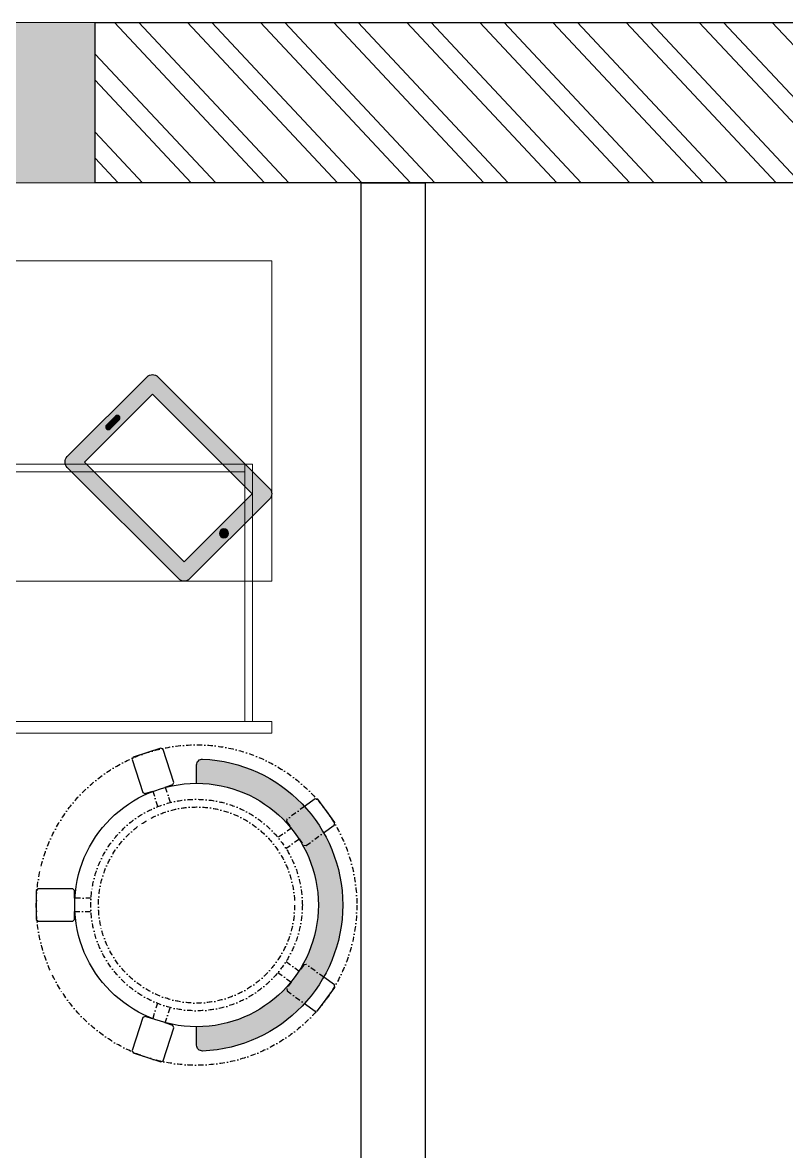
# Model space of a CAD drawing. Header units: feet. Extents: x 3559185 to 3582052, y -5471326 to -5463636.
# Drawn here: x 3573559 to 3574751, y -5465418 to -5463656 of the extents above; entities that cross this region are included whole.
import ezdxf

# ---------------------------------------------------------------- set-up
doc = ezdxf.new("R2010")
doc.units = ezdxf.units.FT
doc.header["$LTSCALE"] = 33
doc.header["$MEASUREMENT"] = 0
doc.linetypes.add('DASHDOT2', pattern=[0.5, 0.25, -0.125, 0, -0.125])
doc.layers.add('A-WALL', color=1, linetype='Continuous')
for name, color, linetype, lineweight in [('Column', 243, 'Continuous', 9), ('HATCH', 9, 'Continuous', 9), ('LENS-FURNITURE', 13, 'Continuous', 9), ('LENS-PARTITION', 21, 'Continuous', 25), ('LENS_DIMENSION', 193, 'Continuous', 0), ('LN-ELEVATION-1', 81, 'Continuous', 25), ('LN-HATCH', 251, 'Continuous', 0)]:
    doc.layers.add(name, color=color, linetype=linetype, lineweight=lineweight)

# ---------------------------------------------------------------- blocks, each defined once
blk = doc.blocks.new('A$C12d2271f')
at = {"layer": 'Column'}
h = blk.add_hatch(color=8, dxfattribs=at)
h.dxf.hatch_style = 1
h.paths.add_polyline_path([(-370, 7650), (-370, 7400), (0, 7400), (0, 7650)])
h.paths.add_polyline_path([(-2375, 7650), (-2375, 7400), (-1945, 7400), (-1945, 7650)])
h.paths.add_polyline_path([(-2195, 4050), (-2195, 3600), (-1895, 3600), (-1895, 4050)])
h.paths.add_polyline_path([(-370, 280), (-370, 0), (-300, 0), (0, 0), (0, 280)])
h.paths.add_polyline_path([(-2380, 280), (-2380, 0), (-2310, 0), (-1945, 0), (-1945, 280)])
h.paths.add_polyline_path([(-5480, 4050), (-5480, 3600), (-5180, 3600), (-5180, 4050)])
h.paths.add_polyline_path([(-5575, 7650), (-5575, 7400), (-5145, 7400), (-5145, 7650)])
h.paths.add_polyline_path([(-5575, 280), (-5575, 0), (-5505, 0), (-5145, 0), (-5145, 280)])
h.paths.add_polyline_path([(-8810, 280), (-8810, 0), (-8740, 0), (-8380, 0), (-8380, 280)])
h.paths.add_polyline_path([(-8740, 4050), (-8740, 3600), (-8440, 3600), (-8440, 4050)])
h.paths.add_polyline_path([(-8810, 7650), (-8810, 7400), (-8380, 7400), (-8380, 7650)])
h.paths.add_polyline_path([(-10265.04092769418, 626.2523874500766), (-10986.59618008136, 626.2523874500766), (-10986.59618008136, 214.1105047762394), (-10265.04092769418, 214.1105047762394)], flags=9)
at = {"layer": 'LN-HATCH'}
h = blk.add_hatch(dxfattribs=at)
h.set_pattern_fill('ANSI32', color=256, scale=222, angle=268.11)
h.set_pattern_definition([(313.11, (-2978852.49189556, 5467675.416076408), (60.77608072651566, 56.89314995255627), []), (313.11, (-2978853.786205816, 5467636.192999581), (60.77608072651566, 56.89314995255627), [])])
h.paths.add_polyline_path([(-8740, 3960), (-12400, 3960), (-12400, 3685), (-8740, 3685)])
h.paths.add_polyline_path([(-12500, 3600), (-12700, 3600), (-12700, 280), (-12500, 280)])
h.paths.add_polyline_path([(-8640, 280), (-8440, 280), (-8440, 3600), (-8640, 3600)])
h.paths.add_polyline_path([(-5215, 280), (-5415, 280), (-5415, 3600), (-5215, 3600)])
h.paths.add_polyline_path([(-5215, 4050), (-5415, 4050), (-5415, 7400), (-5215, 7400)])
h.paths.add_polyline_path([(-8380, 7650), (-5575, 7650), (-5575, 7400), (-8380, 7400)])
h.paths.add_polyline_path([(-12440, 7650), (-8810, 7650), (-8810, 7400), (-12440, 7400)])
h.paths.add_polyline_path([(-15680, 7650), (-12870, 7650), (-12870, 7400), (-15680, 7400)])
h.paths.add_polyline_path([(-18670, 7650), (-16110, 7650), (-16110, 7400), (-18670, 7400)])
h.paths.add_polyline_path([(-21690, 7650), (-19100, 7650), (-19100, 7400), (-21690, 7400)])
h.paths.add_polyline_path([(-5145, 7650), (-2375, 7650), (-2375, 7400), (-5145, 7400)])
h.paths.add_polyline_path([(-1945, 7650), (-1115, 7650), (-1115, 7400), (-1945, 7400)])
h.paths.add_polyline_path([(-1945, 7400), (-2195, 7400), (-2195, 5230), (-1945, 5230), (-1945, 5380), (-250, 5380), (-250, 5630), (-1945, 5630)])
h.paths.add_polyline_path([(-250, 7400), (0, 7400), (0, 280), (-250, 280)])
h.paths.add_polyline_path([(-370, 7650), (-465, 7650), (-465, 7400), (-370, 7400)])
at = {"layer": 'A-WALL'}
blk.add_lwpolyline([(-8380, 7650), (-5575, 7650), (-5575, 7400), (-8380, 7400)], close=True, dxfattribs=at)
at = {"layer": 'Column'}
blk.add_lwpolyline([(-8810, 7650), (-8810, 7400), (-8380, 7400), (-8380, 7650)], close=True, dxfattribs=at)
blk = doc.blocks.new('TRIAL SET CABINET 633x500')
at = {"layer": 'LENS-FURNITURE'}
h = blk.add_hatch(color=9, dxfattribs=at)
h.dxf.hatch_style = 1
edge = h.paths.add_edge_path()
edge.add_line((-8.54246803093703, -981.9670201920668), (115.9083254579454, -857.5162267031847))
edge.add_arc((107.4230440836399, -849.030945328879), 12.00000000009463, 315, 405)
edge.add_line((115.9083254579454, -840.5456639545736), (-58.03994271345434, -666.5973957831737))
edge.add_arc((-66.52522408775982, -675.0826771574792), 12.00000000009463, 45.00000000000002, 135)
edge.add_line((-75.01050546206531, -666.5973957831737), (-199.4612989509478, -791.0481892720562))
edge.add_arc((-190.9760175766423, -799.5334706454303), 11.99999999943607, 135.0000000031442, 225.0000000031442)
edge.add_line((-199.4612989500165, -808.0187520197359), (-25.5130307786167, -981.967020191136))
edge.add_arc((-17.02774940431148, -973.4817388177615), 11.99999999943605, 224.9999999968574, 314.9999999968578)
h.paths.add_polyline_path([(-17.02774940524252, -955.0969625067663), (89.03826777357607, -849.0309453279477), (-66.52522408775982, -693.4674534666119), (-172.5912412665784, -799.5334706454305)], flags=16)
edge = h.paths.add_edge_path(flags=16)
edge.add_line((-138.2965623782947, -741.9042679787381), (-124.1544267544522, -727.7621323548956))
edge.add_arc((-121.3259996296837, -730.5905594796641), 4.000000000031514, 45.00000000000051, 134.9999999999996, ccw=False)
edge.add_arc((-121.3259996296838, -730.5905594796641), 4.000000000031584, -45.000000000000625, 44.999999999999375, ccw=False)
edge.add_line((-118.4975725049153, -733.4189866044327), (-132.6397081287578, -747.561122228275))
edge.add_arc((-135.4681352535263, -744.7326951035067), 4.000000000031524, 225.0000000000006, 314.99999999999966, ccw=False)
edge.add_arc((-135.4681352535261, -744.7326951035066), 4.000000000031665, 135.0000000000006, 225.0000000000006, ccw=False)
edge = h.paths.add_edge_path(flags=16)
edge.add_arc((44.84409394953398, -910.9027886827243), 7, 0, 360)
at = {"layer": 'LENS-FURNITURE', "lineweight": 0}
h = blk.add_hatch(dxfattribs=at)
h.set_pattern_fill('ANSI31', color=252, scale=10, angle=405)
h.set_pattern_definition([(90, (-3772352.875833935, -3684050.327587578), (-1.25, 2e-16), [])])
edge = h.paths.add_edge_path()
edge.add_line((-138.2965623782947, -741.9042679787381), (-124.1544267544522, -727.7621323548956))
edge.add_arc((-121.3259996296837, -730.5905594796641), 4.000000000031514, 45.00000000000051, 134.9999999999996, ccw=False)
edge.add_arc((-121.3259996296838, -730.5905594796641), 4.000000000031584, -45.000000000000625, 44.999999999999375, ccw=False)
edge.add_line((-118.4975725049153, -733.4189866044327), (-132.6397081287578, -747.561122228275))
edge.add_arc((-135.4681352535263, -744.7326951035067), 4.000000000031524, 225.0000000000006, 314.99999999999966, ccw=False)
edge.add_arc((-135.4681352535261, -744.7326951035066), 4.000000000031665, 135.0000000000006, 225.0000000000006, ccw=False)
edge = h.paths.add_edge_path()
edge.add_arc((44.84409394953398, -910.9027886827243), 7, 0, 360)
blk.add_circle((0, 0), 50.09224864585668)
at = {"layer": 'LENS-FURNITURE'}
blk.add_lwpolyline([(119.4230440827086, -352.4817388160154), (119.4230440827086, -985.4817388160156), (-380.5769559172913, -985.4817388160156), (-380.5769559172913, -352.4817388160154)], close=True, dxfattribs=at)
at = {"layer": 'LENS-FURNITURE', "color": 146}
for points in [[(338.5359051078558, -352.4817388160154), (338.5359051078558, -985.4817388160156), (356.5359051078559, -985.4817388160156), (356.5359051078559, -352.4817388160154)], [(-63.4640948921442, -382.4817388160154), (-63.4640948921442, -394.4817388160154), (338.5359051078558, -394.4817388160154), (338.5359051078558, -382.4817388160154)], [(-63.4640948921442, -394.4817388160154), (-63.4640948921442, -943.4817388160153), (-51.4640948921442, -943.4817388160153), (-51.4640948921442, -394.4817388160154)], [(-63.4640948921442, -955.4817388160152), (-63.4640948921442, -943.4817388160153), (338.5359051078558, -943.4817388160153), (338.5359051078558, -955.4817388160152)]]:
    blk.add_lwpolyline(points, close=True, dxfattribs=at)
at = {"layer": 'LENS-FURNITURE', "color": 18, "lineweight": 30}
for points in [[(-8.54246803093703, -981.9670201920668), (115.9083254579454, -857.5162267031847, 0.4142135623730951), (115.9083254579454, -840.5456639545736), (-58.03994271345434, -666.5973957831737, 0.4142135623730951), (-75.01050546206531, -666.5973957831737), (-199.4612989509478, -791.0481892720562, 0.4142135623730951), (-199.4612989500165, -808.0187520197359), (-25.51303077861669, -981.967020191136, 0.4142135623730951)], [(-138.2965623782947, -741.9042679787381), (-124.1544267544522, -727.7621323548956, -0.4142135623730951), (-118.4975725049153, -727.7621323548956), (-118.4975725049153, -727.7621323548956, -0.4142135623730951), (-118.4975725049153, -733.4189866044327), (-132.6397081287578, -747.561122228275, -0.4142135623730951), (-138.2965623782947, -747.561122228275), (-138.2965623782947, -747.561122228275, -0.4142135623730951)]]:
    blk.add_lwpolyline(points, format="xyb", close=True, dxfattribs=at)
blk.add_lwpolyline([(-17.02774940524252, -955.0969625067663), (89.03826777357607, -849.0309453279477), (-66.52522408775982, -693.4674534666119), (-172.5912412665784, -799.5334706454305)], close=True, dxfattribs=at)
blk.add_circle((44.84409394953398, -910.9027886827243), 7, dxfattribs=at)
blk = doc.blocks.new('DR STOOL')
at = {"layer": 'HATCH'}
h = blk.add_hatch(dxfattribs=at)
h.set_pattern_fill('ANSI36', color=250, angle=-90.00000000000001)
h.set_pattern_definition([(315, (-227.8099174643867, 917.3997257252777), (6.173926083235043, -1.683798022700468), [7.9375, -1.587499999999999, 0, -1.587499999999999])])
edge = h.paths.add_edge_path()
edge.add_line((-190.0000000041909, 4.511094e-10), (-218.6899174675346, 4.511094e-10))
edge.add_arc((-218.6899174670689, 9.120000000388245), 9.119999999940092, 177.6119845363388, 269.9999999996136, ccw=False)
edge.add_arc((-1.8626451e-09, 3.565219e-10), 228.000000002257, 2.3880154632688004, 177.6119845367313, ccw=False)
edge.add_arc((218.6899174633436, 9.120000000497384), 9.120000000051716, -90.00000000034493, 2.3880154629299, ccw=False)
edge.add_line((218.6899174633436, 4.511094e-10), (190, 4.511094e-10))
edge.add_arc((-1.8626451e-09, 4.511094e-10), 190.000000001979, -1.27e-14, 180)
at = {"layer": 'LN-ELEVATION-1', "color": 1, "ltscale": 100}
for p, q in [((-128.6221585394814, 215.4841044476634), (-165.2704676063731, 189.0243927398114)), ((-124.7228340068832, 214.8545704018979), (-128.6221585394814, 215.4841044476634)), ((-112.6981821293011, 198.1996966340157), (-124.7228340068832, 214.8545704018979)), ((124.7553772013634, 214.9803744515593), (112.5488144652918, 198.2845540212292)), ((128.7014972954057, 215.5933048763618), (124.7553772013634, 214.9803744515593)), ((128.7014972954057, 215.5933048763618), (124.7553772013634, 214.9803744515593)), ((165.1911288509145, 188.915192311113), (128.7014972954057, 215.5933048763618)), ((165.1911288509145, 188.915192311113), (128.7014972954057, 215.5933048763618)), ((-165.2704676063731, 189.0243927398114), (-165.9069543029182, 185.0820035930228)), ((-165.9069543029182, 185.0820035930228), (-153.8003208162263, 168.3135803133482)), ((153.6734594982117, 168.4294150282658), (165.7973639420234, 185.0121775862135)), ((165.7973639420234, 185.0121775862135), (165.1911288509145, 188.915192311113)), ((165.7973639420234, 185.0121775862135), (165.1911288509145, 188.915192311113)), ((-242.9550312487409, -52.24013893969095), (-244.7482102331705, -55.75945052818861)), ((-191.2928382232785, -35.45407700946089), (-242.9550312487409, -52.24013893969095)), ((-187.9259491492994, -37.1695928365807), (-191.2928382232785, -35.45407700946089)), ((-184.1424400564283, -48.81403796559607), (-187.9259491492994, -37.1695928365807)), ((188.0651108901948, -36.96233201187715), (184.0504167033359, -49.19388854173303)), ((191.3981811110861, -35.27656588272658), (188.0651108901948, -36.96233201187715)), ((243.0100176925771, -52.21682526778022), (191.3981811110861, -35.27656588272658)), ((244.8123673382215, -55.78040257930116), (243.0100176925771, -52.21682526778022)), ((-244.7482102331705, -55.75945052818861), (-230.7800458371639, -98.74904560100549)), ((-173.8639617776498, -80.4479453730819), (-177.8421125086024, -68.2044548037811)), ((177.6922140880488, -68.56540505095472), (173.8739495249465, -80.1985000452405)), ((230.715890809428, -98.7280946081737), (244.8123673382215, -55.78040257930116)), ((-227.2218665438704, -100.5620286722478), (-175.5596735184081, -83.7759667420105)), ((-175.5596735184081, -83.7759667420105), (-173.8639617776498, -80.4479453730819)), ((173.8739495249465, -80.1985000452405), (175.5794035866856, -83.5704969359358)), ((175.5794035866856, -83.5704969359358), (227.1912401677109, -100.5107563209894)), ((-230.7800458371639, -98.74904560100549), (-227.2218665438704, -100.5620286722478)), ((227.1912401677109, -100.5107563209894), (230.715890809428, -98.7280946081737)), ((-22.72193054761737, -190.2142363802995), (-25.39390889601782, -192.886214728569)), ((-25.39390889601782, -192.886214728569), (-25.39390889601782, -247.2070584567482)), ((-10.47823652112856, -190.2142363802995), (-22.72193054761737, -190.2142363802995)), ((22.78362171910703, -190.2142363802995), (9.910054048988968, -190.2142363802995)), ((25.42475448176265, -192.8553691428751), (22.78362171910703, -190.2142363802995)), ((25.42475448176265, -247.1762128710543), (25.42475448176265, -192.8553691428751)), ((-25.39390889601782, -247.2070584567482), (-22.60096735274419, -250)), ((-22.60096735274419, -250), (22.60096735274419, -250)), ((22.60096735274419, -250), (25.42475448176265, -247.1762128710543))]:
    blk.add_line(p, q, dxfattribs=at)
at = {"layer": 'LN-ELEVATION-1', "linetype": 'DASHDOT2'}
for p, q in [((-92.92521573789418, 170.8129362839827), (-112.6981821293011, 198.1996966340157)), ((112.5488144652918, 198.2845540212292), (92.69529851106927, 171.1294289919315)), ((-153.8003208162263, 168.3135803133482), (-134.1093360339291, 141.0403694751003)), ((-103.4542870586738, 159.9154408004979), (-93.52748446213081, 167.0824927485227)), ((-88.15393704269081, 139.4771787207864), (-103.4542870586738, 159.9154408004979)), ((-93.52748446213081, 167.0824927485227), (-92.92521573789418, 170.8129362839827)), ((103.6608748426661, 159.8406005539291), (88.19885099539533, 139.4487815762331)), ((92.69529851106927, 171.1294289919315), (93.26858203159645, 167.4385604566923)), ((93.26858203159645, 167.4385604566923), (103.6608748426661, 159.8406005539291)), ((133.7372852512635, 141.1612321265929), (153.6734594982117, 168.4294150282658)), ((-134.1093360339291, 141.0403694751003), (-130.4219571123831, 140.4450534014686)), ((-130.4219571123831, 140.4450534014686), (-119.9844727469608, 147.9808124662595)), ((-119.9844727469608, 147.9808124662595), (-105.3687285655178, 126.9741353208374)), ((105.4096150295809, 126.94019481352), (120.1194891873747, 147.8074627162714)), ((120.1194891873747, 147.8074627162714), (130.0033113472163, 140.5812532722048)), ((130.0033113472163, 140.5812532722048), (133.7372852512635, 141.1612321265929)), ((-159.954806596972, -40.49024384317454), (-184.1424400564283, -48.81403796559607)), ((184.0504167033359, -49.19388854173303), (159.8786162491887, -40.79004861696012)), ((-177.8421125086024, -68.2044548037811), (-153.4148110738024, -60.73628028803068)), ((153.3006618716754, -61.02382378749462), (177.6922140880488, -68.56540505095472)), ((-10.92024635523557, -164.6382343793375), (-10.47823652112856, -190.2142363802995)), ((9.910054048988968, -190.2142363802995), (10.35584833659231, -164.674698740353))]:
    blk.add_line(p, q, dxfattribs=at)
at = {"layer": 'LN-ELEVATION-1', "color": 1, "ltscale": 100}
blk.add_lwpolyline([(-190.0000000023283, 0), (-218.6899174656719, 0, -0.4264743413925903), (-227.8019973598421, 9.5, -0.959166304662544), (227.8019973593764, 9.5, -0.4264743413925903), (218.6899174647406, 0), (190.0000000013969, 0)], format="xyb", dxfattribs=at)
at = {"layer": 'LN-ELEVATION-1', "linetype": 'DASHDOT2'}
for radius in [250, 165, 153]:
    blk.add_circle((0, 0), radius, dxfattribs=at)
at = {"layer": 'LN-ELEVATION-1', "color": 1, "ltscale": 100}
blk.add_circle((0, 0), 190, dxfattribs=at)

msp = doc.modelspace()

# ---------------------------------------------------------------- linework, layer by layer
at = {"layer": 'LENS-PARTITION'}
msp.add_lwpolyline([(3574187.353251414, -5465556.132633928), (3574087.353251413, -5465556.132633928), (3574087.353251413, -5463906.132633929), (3574187.353251414, -5463906.132633929)], close=True, dxfattribs=at)

# ---------------------------------------------------------------- block references
at = {"layer": 'LENS-FURNITURE', "xscale": -1, "rotation": 90}
msp.add_blockref('TRIAL SET CABINET 633x500', (3572962.353251412, -5464408.52763065), dxfattribs=at)
at = {"layer": 'LENS-FURNITURE', "rotation": 270}
msp.add_blockref('DR STOOL', (3573830.627339796, -5465033.272080014), dxfattribs=at)
at = {"layer": 'LENS_DIMENSION'}
msp.add_blockref('A$C12d2271f', (3582052.353251413, -5471306.132633928), dxfattribs=at)

doc.saveas('drawing.dxf')
